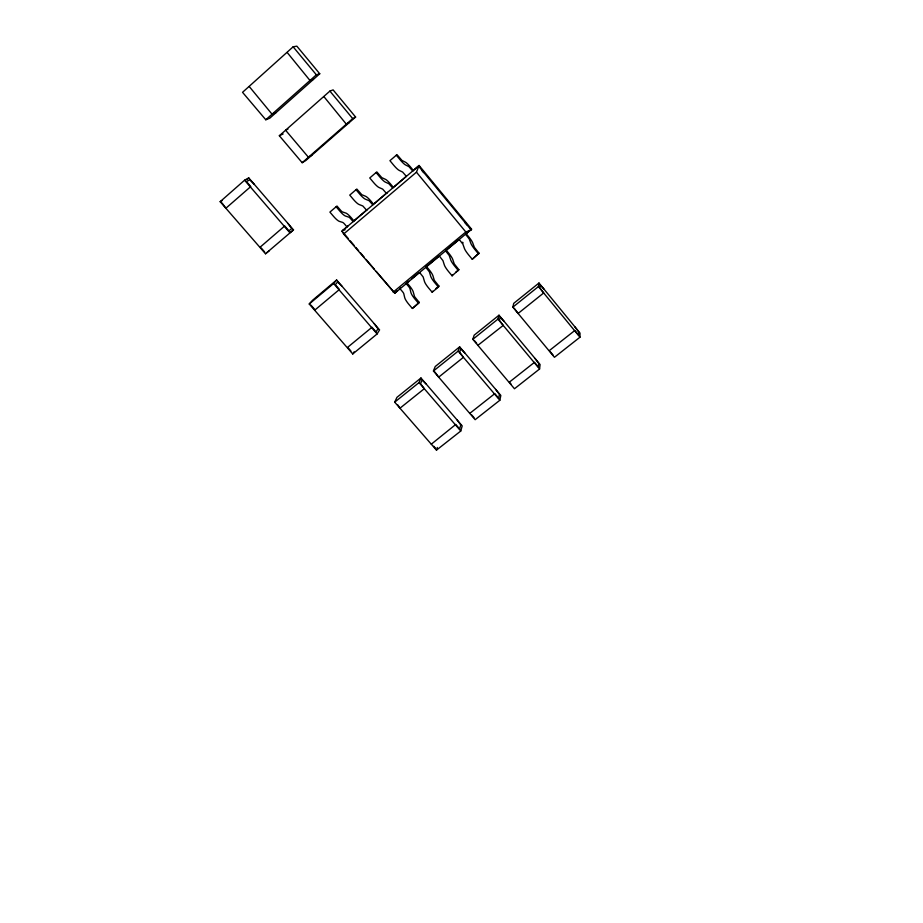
<?xml version="1.0" encoding="UTF-8"?>
<svg xmlns="http://www.w3.org/2000/svg" width="923" height="923" viewBox="0 0 923 923"><rect width="100%" height="100%" fill="white"/><g stroke="black" fill="none" stroke-linecap="round" stroke-linejoin="round"><path stroke-width="1.38" d="M579.967 337.207L580.013 333.076L538.986 283.015L513.719 303.355L512.865 307.14L554.446 357.293L579.967 337.207L538.432 286.568L538.986 283.015M574.925 326.88L578.733 331.98L578.686 335.176L574.833 330.48L549.335 350.602M539.574 368.992L540.093 364.527L498.997 315.204L474.145 335.199L472.818 339.341L514.469 388.756L539.574 368.992L497.959 319.116L498.997 315.204M544.155 289.337L540.22 284.988L539.805 287.768L543.67 292.96L518.103 313.462L514.273 308.294M535.005 358.412L538.767 363.489L538.34 366.95L534.486 362.324L509.404 382.11L510.95 383.945M499.839 400.259L500.831 395.459L459.666 346.852L435.218 366.523L433.429 371.011L475.149 419.688L499.839 400.259L458.166 351.121L459.666 346.852M495.732 389.437L499.447 394.479L498.662 398.205L494.797 393.636L470.13 413.112M504.177 321.423L500.185 317.189L499.389 320.246L503.208 325.404L478.206 345.098M460.762 431.018L462.204 425.884L420.98 377.992L396.936 397.351L394.698 402.163L436.464 450.136L460.762 431.018L419.03 382.595L420.98 377.992M457.093 419.953L460.762 424.972L459.631 428.941L455.754 424.453L431.295 444.194L431.491 443.594M436.464 450.136L437.329 447.47M464.857 352.99L460.808 348.859L459.642 352.194L463.427 357.316L438.69 377.149L434.952 372.038M343.656 234.015L416.446 172.186L419.065 165.471L471.584 229.181L394.802 293.202L343.656 234.015L341.971 231.131L347.775 226.089L346.967 226.873L344.66 224.162A2.827 0.6 49.8 0 0 342.641 222.408L339.318 221.358A8.18 1.742 49.7 0 1 333.457 216.259L329.903 212.094L336.987 206.025L340.714 210.409A2.827 0.588 49.8 0 0 342.421 211.909L346.16 213.19A8.157 1.696 49.9 0 1 351.075 217.516L353.924 220.862L353.14 221.635L350.821 218.913A2.827 0.588 49.9 0 0 348.813 217.147L345.525 216.063A8.192 1.708 49.8 0 1 339.676 210.94L336.134 206.764M459.423 239.726L462.896 244.145L464.431 248.46A8.019 1.315 51.1 0 0 468.849 255.175L472.253 259.282L478.991 253.156L474.376 247.352L472.645 242.703A8.053 1.281 51.1 0 0 468.896 237.026L466.138 233.681L471.584 229.181L470.049 228.096M426.172 384.037L422.065 380.011L420.565 383.61L424.292 388.71L399.971 408.208L397.848 404.943M472.253 259.282L478.991 253.156M439.486 256.225L442.948 260.621L444.355 265.016A7.984 1.454 51 0 0 448.716 271.743L452.12 275.815L458.869 269.678L454.266 263.909L452.662 259.178A8.019 1.408 51 0 0 448.97 253.49L446.213 250.179L458.8 239.761M452.12 275.815L452.57 274.858M466.138 233.681L465.734 234.5L469.219 238.93L470.788 243.211A8.03 1.281 51.2 0 0 475.23 249.937L478.633 254.044M438.425 287.053L438.921 286.061L434.318 280.327L432.852 275.516A7.984 1.534 50.8 0 0 429.207 269.828L426.449 266.528L425.918 267.451L429.38 271.835L430.706 276.265A7.961 1.546 50.9 0 0 435.021 283.003L438.425 287.053L432.16 292.21L428.745 288.161A7.949 1.581 50.8 0 1 424.453 281.423L423.161 276.969L419.711 272.597M432.16 292.21L432.668 291.195M418.581 303.355L419.134 302.306L414.542 296.606L413.192 291.714A7.949 1.673 50.6 0 0 409.616 286.015L406.847 282.75L406.258 283.719L408.508 286.372A2.757 0.577 50.6 0 1 409.974 288.703L410.92 292.591A7.926 1.673 50.7 0 0 415.165 299.329L418.581 303.355L412.362 308.455L408.947 304.452A7.915 1.708 50.7 0 1 404.724 297.702L403.801 293.791A2.757 0.588 50.6 0 0 402.347 291.472L400.097 288.818M446.213 250.179L445.74 251.044L449.213 255.452L450.666 259.813A7.995 1.408 51 0 0 455.039 266.539L458.443 270.624M412.362 308.455L419.134 302.306M377.103 333.953L379.572 329.88L336.641 280.004L312.551 300.275L309.24 304.002L352.748 353.971L377.103 333.953L333.618 283.511L336.641 280.004M399.786 289.072L400.409 288.08M374.253 323.708L377.969 328.784L376.03 331.934L372.004 327.261L347.671 347.302L350.902 351.017M352.748 353.971L354.12 351.825M342.064 286.303L337.668 281.965L335.326 284.711L339.433 289.476L315.089 309.874M413.019 170.709L419.065 165.471L419.7 167.282M293.133 46.819L242.541 92.323L265.789 119.759L269.781 118.19L319.75 73.782L296.837 46.15L293.133 46.819L316.358 74.809L319.75 73.782M265.789 119.759L316.358 74.809M279.334 135.739L329.892 91.1L333.099 89.889L355.609 117.048L305.675 160.614L302.179 162.702L279.334 135.739L283.13 133.973M220.159 201.687L244.572 180.204L248.772 177.908L293.514 229.885L265.512 253.779L220.159 201.687L222.397 200.406M246.672 179.754L248.772 177.908M302.179 162.702L352.713 118.606L355.609 117.048M353.924 220.862L367.342 209.44M406.258 176.362L392.679 188.004L388.929 183.746L385.341 182.108A8.261 1.442 50.2 0 1 379.63 176.778L376.088 172.532M309.24 304.002L333.618 283.511M393.152 292.153L465.827 231.985L471.203 229.977L418.5 166.059L341.971 231.131L348.456 238.745M397.421 290.549L394.802 293.202L376.226 271.385M406.547 283.003L408.612 281.296M411.704 278.734L418.915 272.758M426.138 266.782L438.91 256.225M435.794 288.634L438.921 286.061M455.72 272.273L458.869 269.678M265.512 253.779L269.389 250.629M293.514 229.885L289.914 232.804L244.572 180.204M394.698 402.163L419.03 382.595M433.429 371.011L458.166 351.121M472.818 339.341L497.959 319.116M512.865 307.14L538.432 286.568M260.344 246.983L284.711 225.973L288.922 230.854L291.726 228.604L287.964 223.447M311.859 155.226L308.432 157.245L285.588 130.212L287.941 129.139M254.413 184.462L249.718 179.8L246.476 181.6L250.756 186.573L225.881 208.252L222.097 203.037M349.309 122.551L346.333 124.178L323.881 96.592M275.965 112.698L272.054 114.198L249.279 86.566M313.439 79.39L309.978 80.474L287.18 52.473M342.791 230.323L345.064 229.792M464.673 222.362L467.361 225.224M261.186 247.952L264.555 251.817M310.982 305.155L314.27 308.928M433.822 446.271L435.368 448.047M471.676 414.912L474.007 417.623M350.302 240.915L354.005 245.276M355.863 247.445L358.632 250.71M360.489 252.89L364.193 257.24M366.039 259.409L374.369 269.204M474.284 340.437L476.637 343.229M372.823 204.894L369.05 200.672L365.346 199.16A8.226 1.581 50 0 1 359.566 193.934L356.024 189.723M366.604 210.179L362.831 205.979L359.093 204.502A8.215 1.615 49.9 0 1 353.29 199.299L349.748 195.099L356.82 189.042L361.816 194.707L365.843 196.391A8.192 1.569 50.1 0 1 370.7 200.799L373.55 204.168L387.395 192.399L386.414 193.345L382.653 189.1L379.018 187.496A8.249 1.488 50.2 0 1 373.296 182.189L369.754 177.966L376.815 171.909L381.787 177.631L385.699 179.454A8.226 1.431 50.3 0 1 390.498 183.942L393.336 187.346M406.385 176.362L402.636 172.07L399.128 170.351A8.284 1.35 50.4 0 1 393.475 164.94L389.933 160.671L396.982 154.637L401.943 160.406L405.716 162.356A8.261 1.304 50.6 0 1 410.458 166.948L413.296 170.374L412.708 170.974L408.97 166.671L405.497 164.917A8.295 1.304 50.5 0 1 399.867 159.471L396.325 155.191M550.108 351.536L553.2 355.251M329.892 91.1L352.713 118.606M416.446 172.186L465.827 231.985M421.834 170.397L423.657 172.613M462.608 242.23A8.042 1.315 51.1 0 1 463.104 242.876"/></g></svg>
